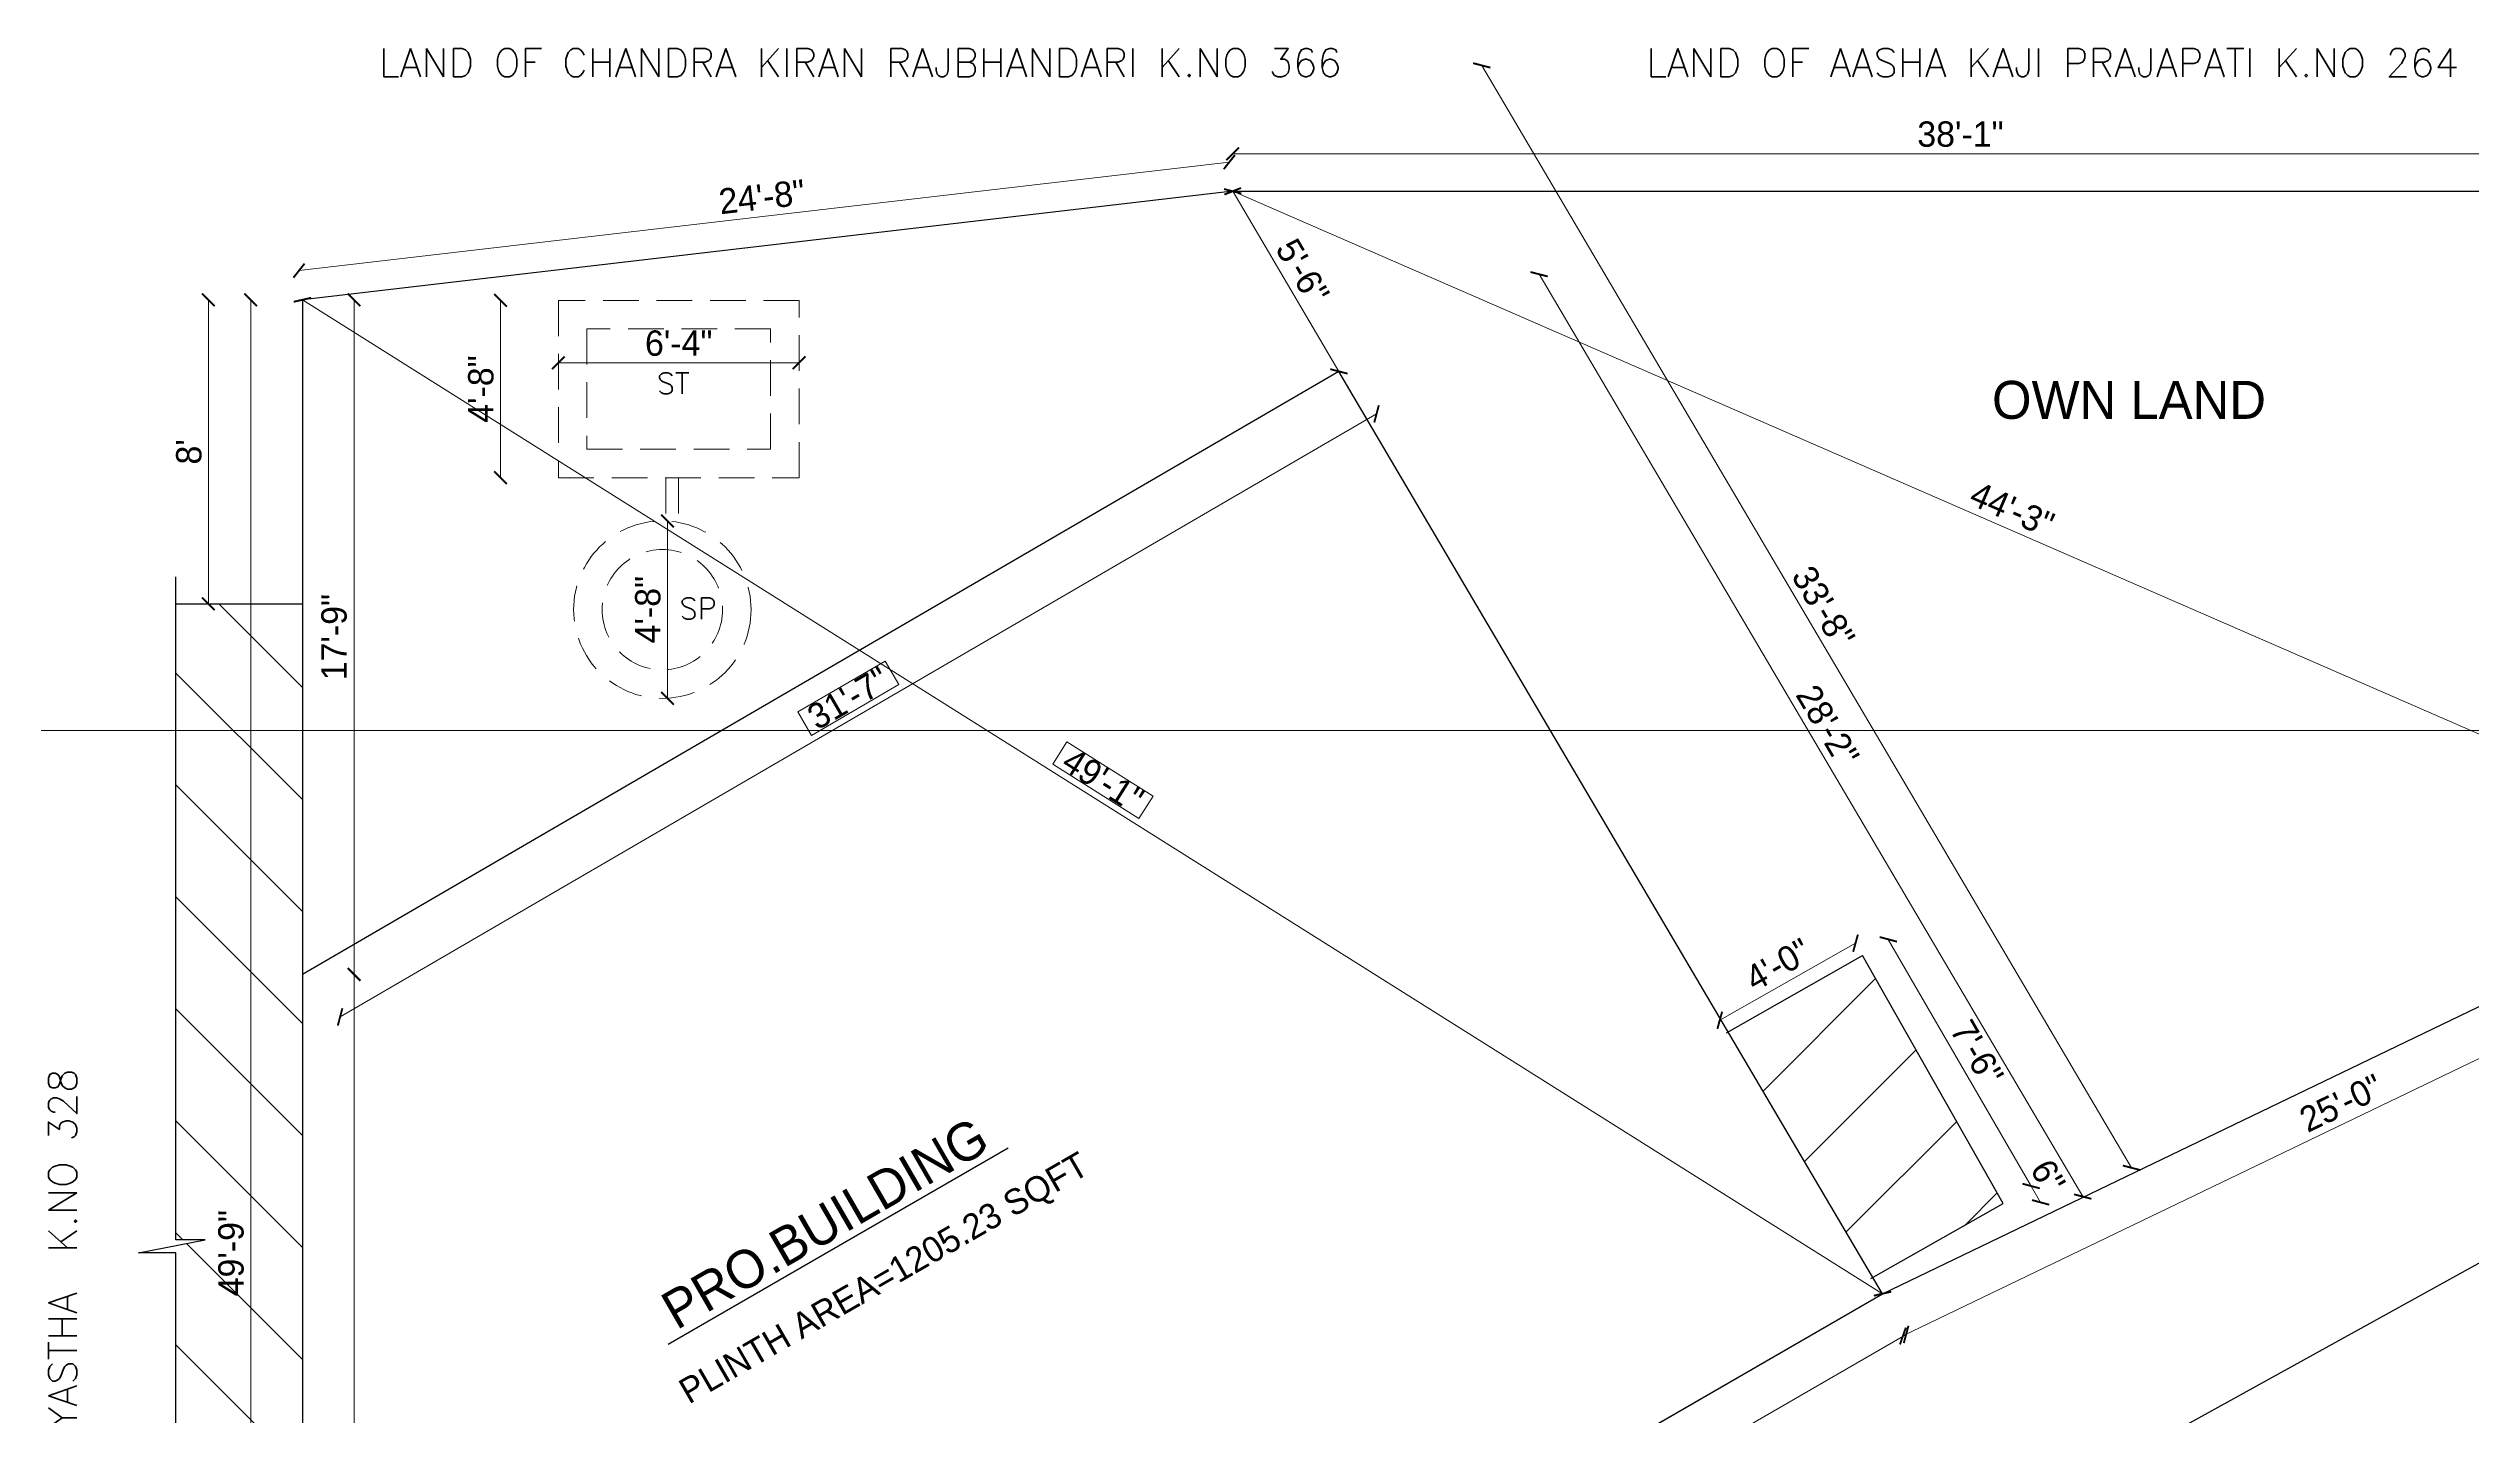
# Model space of a CAD drawing. Header units: inches. Extents: x 6873 to 34015, y -4436 to 8204.
# Drawn here: x 22003 to 22768, y 941 to 1373 of the extents above; entities that cross this region are included whole.
import ezdxf

# ---------------------------------------------------------------- set-up
doc = ezdxf.new("R2010")
doc.units = ezdxf.units.IN
doc.header["$LTSCALE"] = 5
doc.header["$MEASUREMENT"] = 0
doc.linetypes.add('HIDDEN', pattern=[0.375, 0.25, -0.125])
doc.layers.add('A-WALL', color=7, linetype='Continuous', lineweight=9)
doc.layers.add('HATCH', color=253, linetype='Continuous', lineweight=0)
for name, color, linetype in [('DIM', 5, 'Continuous'), ('TEXT', 6, 'Continuous'), ('WALL', 7, 'Continuous')]:
    doc.layers.add(name, color=color, linetype=linetype)
doc.styles.add('ROMANS', font='romans.shx', dxfattribs={"width": 0.8})
doc.styles.add('tt', font='stylu.ttf', dxfattribs={"height": 8})
doc.dimstyles.new('Copy(2) of STANDARD', dxfattribs={"dimtxt": 2, "dimasz": 4, "dimexe": 0, "dimexo": 0, "dimgap": 2, "dimtad": 1, "dimdec": 0, "dimzin": 0, "dimdsep": 46, "dimlunit": 3, "dimtxsty": 'tt', "dimblk": 'ARCHTICK', "dimcen": 0.0505, "dimse1": 1, "dimse2": 1, "dimclrd": 5, "dimclre": 5, "dimclrt": 7, "dimadec": 1, "dimazin": 0, "dimtm": 1e-09, "dimtfac": 1, "dimtdec": 0, "dimtofl": 0, "dimtmove": 1, "dimatfit": 3, "dimfxl": 1, "dimtolj": 2, "dimtzin": 0, "dimlwd": 13, "dimarcsym": 0})

# ---------------------------------------------------------------- blocks, each defined once
blk = doc.blocks.new('_ArchTick')
at = {"color": 0, "linetype": 'ByBlock', "const_width": 0.15}
blk.add_lwpolyline([(-0.5, -0.5), (0.5, 0.5)], dxfattribs=at)
blk = doc.blocks.new('*D333')
at = {"layer": 'Defpoints', "color": 0, "ltscale": 5, "transparency": 16777216}
for p in [(22376.64, 1327.62), (22376.64, 1327.62), (22863.72, 1115.41)]:
    blk.add_point(p, dxfattribs=at)
at = {"layer": 'DIM', "color": 5, "lineweight": 13, "ltscale": 5, "transparency": 16777216}
blk.add_line((22863.72, 1115.41), (22376.64, 1327.62), dxfattribs=at)
at = {"layer": 'DIM', "color": 5, "lineweight": 13, "ltscale": 5, "transparency": 16777216, "xscale": 4, "yscale": 4, "zscale": 4}
for p, rotation in [((22376.64, 1327.62), 156.4590553134295), ((22863.72, 1115.41), 336.4590553134295)]:
    blk.add_blockref('_ArchTick', p, dxfattribs=dict(at, rotation=rotation))
at = {"layer": 'DIM', "color": 7, "ltscale": 5, "transparency": 16777216, "insert": (22622.65, 1227.18), "char_height": 8, "attachment_point": 5, "rotation": 336.45906, "style": 'tt'}
blk.add_mtext('\\A2;44\'-3"', dxfattribs=at)
blk = doc.blocks.new('*D334')
at = {"layer": 'Defpoints', "color": 0, "ltscale": 5, "transparency": 16777216}
for p in [(22455.24, 1367.36), (22427.69, 1351.12), (22632.79, 1003.06)]:
    blk.add_point(p, dxfattribs=at)
at = {"layer": 'DIM', "color": 5, "lineweight": 13, "ltscale": 5, "transparency": 16777216}
blk.add_line((22660.34, 1019.29), (22455.24, 1367.36), dxfattribs=at)
at = {"layer": 'DIM', "color": 5, "lineweight": 13, "ltscale": 5, "transparency": 16777216, "xscale": 4, "yscale": 4, "zscale": 4}
for p, rotation in [((22455.24, 1367.36), 120.5085900979851), ((22660.34, 1019.29), 300.5085900979851)]:
    blk.add_blockref('_ArchTick', p, dxfattribs=dict(at, rotation=rotation))
at = {"layer": 'DIM', "color": 7, "ltscale": 5, "transparency": 16777216, "insert": (22563.08, 1196.44), "char_height": 8, "attachment_point": 5, "rotation": 300.50859, "style": 'tt'}
blk.add_mtext('\\A2;33\'-8"', dxfattribs=at)
blk = doc.blocks.new('*D335')
at = {"layer": 'Defpoints', "color": 0, "ltscale": 5, "transparency": 16777216}
for p in [(22083.03, 1293.35), (22581.74, 979.55), (22581.74, 979.55)]:
    blk.add_point(p, dxfattribs=at)
at = {"layer": 'DIM', "color": 5, "lineweight": 13, "ltscale": 5, "transparency": 16777216}
blk.add_line((22083.03, 1293.35), (22581.74, 979.55), dxfattribs=at)
at = {"layer": 'DIM', "color": 5, "lineweight": 13, "ltscale": 5, "transparency": 16777216, "xscale": 4, "yscale": 4, "zscale": 4}
for p, rotation in [((22083.03, 1293.35), 147.8211343331415), ((22581.74, 979.55), 327.8211343331415)]:
    blk.add_blockref('_ArchTick', p, dxfattribs=dict(at, rotation=rotation))
at = {"layer": 'DIM', "color": 7, "ltscale": 5, "transparency": 16777216, "insert": (22335.67, 1141.68), "char_height": 8, "attachment_point": 5, "rotation": 327.82113, "style": 'tt'}
blk.add_mtext('\\A2;49\'-1"', dxfattribs=at)
blk = doc.blocks.new('*D336')
at = {"layer": 'Defpoints', "color": 0, "ltscale": 5, "transparency": 16777216}
for p in [(22836.03, 1339.47), (22376.64, 1327.62), (22836.03, 1327.62)]:
    blk.add_point(p, dxfattribs=at)
at = {"layer": 'DIM', "color": 5, "lineweight": 13, "ltscale": 5, "transparency": 16777216}
blk.add_line((22376.64, 1339.47), (22836.03, 1339.47), dxfattribs=at)
at = {"layer": 'DIM', "color": 5, "lineweight": 13, "ltscale": 5, "transparency": 16777216, "xscale": 4, "yscale": 4, "zscale": 4, "rotation": 180}
blk.add_blockref('_ArchTick', (22376.64, 1339.47), dxfattribs=at)
at = {"layer": 'DIM', "color": 5, "lineweight": 13, "ltscale": 5, "transparency": 16777216, "xscale": 4, "yscale": 4, "zscale": 4}
blk.add_blockref('_ArchTick', (22836.03, 1339.47), dxfattribs=at)
at = {"layer": 'DIM', "color": 7, "ltscale": 5, "transparency": 16777216, "insert": (22606.33, 1345.62), "char_height": 8, "attachment_point": 5, "style": 'tt'}
blk.add_mtext('\\A2;38\'-1"', dxfattribs=at)
blk = doc.blocks.new('*D337')
at = {"layer": 'Defpoints', "color": 0, "ltscale": 5, "transparency": 16777216}
for p in [(22375.57, 1336.82), (22376.64, 1327.62), (22083.03, 1293.35)]:
    blk.add_point(p, dxfattribs=at)
at = {"layer": 'DIM', "color": 5, "lineweight": 13, "ltscale": 5, "transparency": 16777216}
blk.add_line((22081.95, 1302.56), (22375.57, 1336.82), dxfattribs=at)
at = {"layer": 'DIM', "color": 5, "lineweight": 13, "ltscale": 5, "transparency": 16777216, "xscale": 4, "yscale": 4, "zscale": 4}
for p, rotation in [((22375.57, 1336.82), 6.656485109489182), ((22081.95, 1302.56), 186.6564851094892)]:
    blk.add_blockref('_ArchTick', p, dxfattribs=dict(at, rotation=rotation))
at = {"layer": 'DIM', "color": 7, "ltscale": 5, "transparency": 16777216, "insert": (22228.04, 1325.83), "char_height": 8, "attachment_point": 5, "rotation": 6.65649, "style": 'tt'}
blk.add_mtext('\\A2;24\'-8"', dxfattribs=at)
blk = doc.blocks.new('*D338')
at = {"layer": 'Defpoints', "color": 0, "ltscale": 5, "transparency": 16777216}
for p in [(22066.7, 1293.35), (22083.03, 1293.35), (22083.03, 691.35)]:
    blk.add_point(p, dxfattribs=at)
at = {"layer": 'DIM', "color": 5, "lineweight": 13, "ltscale": 5, "transparency": 16777216}
blk.add_line((22066.7, 691.35), (22066.7, 1293.35), dxfattribs=at)
at = {"layer": 'DIM', "color": 5, "lineweight": 13, "ltscale": 5, "transparency": 16777216, "xscale": 4, "yscale": 4, "zscale": 4}
for p, rotation in [((22066.7, 1293.35), 90), ((22066.7, 691.35), 270)]:
    blk.add_blockref('_ArchTick', p, dxfattribs=dict(at, rotation=rotation))
at = {"layer": 'DIM', "color": 7, "ltscale": 5, "transparency": 16777216, "insert": (22060.52, 992.35), "char_height": 8, "attachment_point": 5, "rotation": 90, "style": 'tt'}
blk.add_mtext('\\A2;49\'-9"', dxfattribs=at)
blk = doc.blocks.new('*D339')
at = {"layer": 'Defpoints', "color": 0, "ltscale": 5, "transparency": 16777216}
for p in [(22863.72, 1115.41), (22870.15, 1102.07), (22581.74, 979.55)]:
    blk.add_point(p, dxfattribs=at)
at = {"layer": 'DIM', "color": 5, "lineweight": 13, "ltscale": 5, "transparency": 16777216}
blk.add_line((22588.17, 966.2), (22870.15, 1102.07), dxfattribs=at)
at = {"layer": 'DIM', "color": 5, "lineweight": 13, "ltscale": 5, "transparency": 16777216, "xscale": 4, "yscale": 4, "zscale": 4}
for p, rotation in [((22870.15, 1102.07), 25.72641114425566), ((22588.17, 966.2), 205.7264111442556)]:
    blk.add_blockref('_ArchTick', p, dxfattribs=dict(at, rotation=rotation))
at = {"layer": 'DIM', "color": 7, "ltscale": 5, "transparency": 16777216, "insert": (22726.47, 1039.72), "char_height": 8, "attachment_point": 5, "rotation": 25.72641, "style": 'tt'}
blk.add_mtext('\\A2;25\'-0"', dxfattribs=at)
blk = doc.blocks.new('*D346')
at = {"layer": 'Defpoints', "color": 0, "ltscale": 5, "transparency": 16777216}
for p in [(22197.7, 1223.5), (22195.56, 1167.55), (22198.26, 1167.55)]:
    blk.add_point(p, dxfattribs=at)
at = {"layer": 'DIM', "color": 5, "lineweight": 13, "ltscale": 5, "transparency": 16777216}
blk.add_line((22198.26, 1223.5), (22198.26, 1167.55), dxfattribs=at)
at = {"layer": 'DIM', "color": 5, "lineweight": 13, "ltscale": 5, "transparency": 16777216, "xscale": 4, "yscale": 4, "zscale": 4}
for p, rotation in [((22198.26, 1223.5), 90), ((22198.26, 1167.55), 270)]:
    blk.add_blockref('_ArchTick', p, dxfattribs=dict(at, rotation=rotation))
at = {"layer": 'DIM', "color": 7, "ltscale": 5, "transparency": 16777216, "insert": (22192.08, 1195.52), "char_height": 8, "attachment_point": 5, "rotation": 90, "style": 'tt'}
blk.add_mtext('\\A2;4\'-8"', dxfattribs=at)
blk = doc.blocks.new('*D347')
at = {"layer": 'Defpoints', "color": 0, "ltscale": 5, "transparency": 16777216}
for p in [(22163.8, 1293.17), (22145.55, 1237.17), (22163.8, 1237.17)]:
    blk.add_point(p, dxfattribs=at)
at = {"layer": 'DIM', "color": 5, "lineweight": 13, "ltscale": 5, "transparency": 16777216}
blk.add_line((22145.55, 1293.17), (22145.55, 1237.17), dxfattribs=at)
at = {"layer": 'DIM', "color": 5, "lineweight": 13, "ltscale": 5, "transparency": 16777216, "xscale": 4, "yscale": 4, "zscale": 4}
for p, rotation in [((22145.55, 1293.17), 90), ((22145.55, 1237.17), 270)]:
    blk.add_blockref('_ArchTick', p, dxfattribs=dict(at, rotation=rotation))
at = {"layer": 'DIM', "color": 7, "ltscale": 5, "transparency": 16777216, "insert": (22139.38, 1265.17), "char_height": 8, "attachment_point": 5, "rotation": 90, "style": 'tt'}
blk.add_mtext('\\A2;4\'-8"', dxfattribs=at)
blk = doc.blocks.new('*D348')
at = {"layer": 'Defpoints', "color": 0, "ltscale": 5, "transparency": 16777216}
for p in [(22239.8, 1273.46), (22163.8, 1264.17), (22239.8, 1264.17)]:
    blk.add_point(p, dxfattribs=at)
at = {"layer": 'DIM', "color": 5, "lineweight": 13, "ltscale": 5, "transparency": 16777216}
blk.add_line((22163.8, 1273.46), (22239.8, 1273.46), dxfattribs=at)
at = {"layer": 'DIM', "color": 5, "lineweight": 13, "ltscale": 5, "transparency": 16777216, "xscale": 4, "yscale": 4, "zscale": 4, "rotation": 180}
blk.add_blockref('_ArchTick', (22163.8, 1273.46), dxfattribs=at)
at = {"layer": 'DIM', "color": 5, "lineweight": 13, "ltscale": 5, "transparency": 16777216, "xscale": 4, "yscale": 4, "zscale": 4}
blk.add_blockref('_ArchTick', (22239.8, 1273.46), dxfattribs=at)
at = {"layer": 'DIM', "color": 7, "ltscale": 5, "transparency": 16777216, "insert": (22201.8, 1279.63), "char_height": 8, "attachment_point": 5, "style": 'tt'}
blk.add_mtext('\\A2;6\'-4"', dxfattribs=at)
blk = doc.blocks.new('*D349')
at = {"layer": 'Defpoints', "color": 0, "ltscale": 5, "transparency": 16777216}
for p in [(22083.03, 1293.35), (22099.34, 1293.35), (22083.03, 1080.35)]:
    blk.add_point(p, dxfattribs=at)
at = {"layer": 'DIM', "color": 5, "lineweight": 13, "ltscale": 5, "transparency": 16777216}
blk.add_line((22099.34, 1080.35), (22099.34, 1293.35), dxfattribs=at)
at = {"layer": 'DIM', "color": 5, "lineweight": 13, "ltscale": 5, "transparency": 16777216, "xscale": 4, "yscale": 4, "zscale": 4}
for p, rotation in [((22099.34, 1293.35), 90), ((22099.34, 1080.35), 270)]:
    blk.add_blockref('_ArchTick', p, dxfattribs=dict(at, rotation=rotation))
at = {"layer": 'DIM', "color": 7, "ltscale": 5, "transparency": 16777216, "insert": (22093.05, 1186.85), "char_height": 8, "attachment_point": 5, "rotation": 90, "style": 'tt'}
blk.add_mtext('\\A2;17\'-9"', dxfattribs=at)
blk = doc.blocks.new('*D350')
at = {"layer": 'Defpoints', "color": 0, "ltscale": 5, "transparency": 16777216}
for p in [(22113.73, 1080.35), (22099.34, 691.35), (22113.73, 691.35)]:
    blk.add_point(p, dxfattribs=at)
at = {"layer": 'DIM', "color": 5, "lineweight": 13, "ltscale": 5, "transparency": 16777216}
blk.add_line((22099.34, 1080.35), (22099.34, 691.35), dxfattribs=at)
at = {"layer": 'DIM', "color": 5, "lineweight": 13, "ltscale": 5, "transparency": 16777216, "xscale": 4, "yscale": 4, "zscale": 4}
for p, rotation in [((22099.34, 1080.35), 90), ((22099.34, 691.35), 270)]:
    blk.add_blockref('_ArchTick', p, dxfattribs=dict(at, rotation=rotation))
at = {"layer": 'DIM', "color": 7, "ltscale": 5, "transparency": 16777216, "insert": (22093.17, 885.85), "char_height": 8, "attachment_point": 5, "rotation": 90, "style": 'tt'}
blk.add_mtext('\\A2;32\'-5"', dxfattribs=at)
blk = doc.blocks.new('*D351')
at = {"layer": 'Defpoints', "color": 0, "ltscale": 5, "transparency": 16777216}
for p in [(22461.19, 1294.26), (22644.93, 1010.21), (22632.79, 1003.06)]:
    blk.add_point(p, dxfattribs=at)
at = {"layer": 'DIM', "color": 5, "lineweight": 13, "ltscale": 5, "transparency": 16777216}
blk.add_line((22473.34, 1301.42), (22644.93, 1010.21), dxfattribs=at)
at = {"layer": 'DIM', "color": 5, "lineweight": 13, "ltscale": 5, "transparency": 16777216, "xscale": 4, "yscale": 4, "zscale": 4}
for p, rotation in [((22473.34, 1301.42), 120.5085900979856), ((22644.93, 1010.21), 300.5085900979856)]:
    blk.add_blockref('_ArchTick', p, dxfattribs=dict(at, rotation=rotation))
at = {"layer": 'DIM', "color": 7, "ltscale": 5, "transparency": 16777216, "insert": (22564.42, 1158.93), "char_height": 8, "attachment_point": 5, "rotation": 300.50859, "style": 'tt'}
blk.add_mtext('\\A2;28\'-2"', dxfattribs=at)
blk = doc.blocks.new('*D352')
at = {"layer": 'Defpoints', "color": 0, "ltscale": 5, "transparency": 16777216}
for p in [(22410.15, 1277.77), (22422.04, 1257.34), (22083.03, 1087.37)]:
    blk.add_point(p, dxfattribs=at)
at = {"layer": 'DIM', "color": 5, "lineweight": 13, "ltscale": 5, "transparency": 16777216}
blk.add_line((22094.92, 1066.93), (22422.04, 1257.34), dxfattribs=at)
at = {"layer": 'DIM', "color": 5, "lineweight": 13, "ltscale": 5, "transparency": 16777216, "xscale": 4, "yscale": 4, "zscale": 4}
for p, rotation in [((22422.04, 1257.34), 30.20167562402278), ((22094.92, 1066.93), 210.2016756240228)]:
    blk.add_blockref('_ArchTick', p, dxfattribs=dict(at, rotation=rotation))
at = {"layer": 'DIM', "color": 7, "ltscale": 5, "transparency": 16777216, "insert": (22255.32, 1167.57), "char_height": 8, "attachment_point": 5, "rotation": 30.20168, "style": 'tt'}
blk.add_mtext('\\A2;31\'-7"', dxfattribs=at)
blk = doc.blocks.new('*D330')
at = {"layer": 'Defpoints', "color": 0, "ltscale": 5, "transparency": 16777216}
for p in [(22581.74, 979.55), (22589.18, 966.68), (22083.03, 691.35)]:
    blk.add_point(p, dxfattribs=at)
at = {"layer": 'DIM', "color": 5, "lineweight": 13, "ltscale": 5, "transparency": 16777216}
blk.add_line((22090.46, 678.48), (22589.18, 966.68), dxfattribs=at)
at = {"layer": 'DIM', "color": 5, "lineweight": 13, "ltscale": 5, "transparency": 16777216, "xscale": 4, "yscale": 4, "zscale": 4}
for p, rotation in [((22589.18, 966.68), 30.02282740668954), ((22090.46, 678.48), 210.0228274066895)]:
    blk.add_blockref('_ArchTick', p, dxfattribs=dict(at, rotation=rotation))
at = {"layer": 'DIM', "color": 7, "ltscale": 5, "transparency": 16777216, "insert": (22336.73, 827.93), "char_height": 8, "attachment_point": 5, "rotation": 30.02283, "style": 'tt'}
blk.add_mtext("\\A2;48'", dxfattribs=at)
blk = doc.blocks.new('*D332')
at = {"layer": 'Defpoints', "color": 0, "ltscale": 5, "transparency": 16777216}
for p in [(22053.36, 1293.35), (22083.03, 1293.35), (22069.49, 1197.35)]:
    blk.add_point(p, dxfattribs=at)
at = {"layer": 'DIM', "color": 5, "lineweight": 13, "ltscale": 5, "transparency": 16777216}
blk.add_line((22053.36, 1197.35), (22053.36, 1293.35), dxfattribs=at)
at = {"layer": 'DIM', "color": 5, "lineweight": 13, "ltscale": 5, "transparency": 16777216, "xscale": 4, "yscale": 4, "zscale": 4}
for p, rotation in [((22053.36, 1293.35), 90), ((22053.36, 1197.35), 270)]:
    blk.add_blockref('_ArchTick', p, dxfattribs=dict(at, rotation=rotation))
at = {"layer": 'DIM', "color": 7, "ltscale": 5, "transparency": 16777216, "insert": (22047.22, 1245.35), "char_height": 8, "attachment_point": 5, "rotation": 90, "style": 'tt'}
blk.add_mtext("\\A2;8'", dxfattribs=at)
blk = doc.blocks.new('*D353')
at = {"layer": 'Defpoints', "color": 0, "ltscale": 5, "transparency": 16777216}
for p in [(22537.14, 1064.57), (22628.64, 1013.54), (22581.58, 986.3)]:
    blk.add_point(p, dxfattribs=at)
at = {"layer": 'DIM', "color": 5, "lineweight": 13, "ltscale": 5, "transparency": 16777216}
blk.add_line((22583.56, 1091.43), (22628.64, 1013.54), dxfattribs=at)
at = {"layer": 'DIM', "color": 5, "lineweight": 13, "ltscale": 5, "transparency": 16777216, "xscale": 4, "yscale": 4, "zscale": 4}
for p, rotation in [((22583.56, 1091.43), 120.0600944710336), ((22628.64, 1013.54), 300.0600944710336)]:
    blk.add_blockref('_ArchTick', p, dxfattribs=dict(at, rotation=rotation))
at = {"layer": 'DIM', "color": 7, "ltscale": 5, "transparency": 16777216, "insert": (22611.54, 1055.64), "char_height": 8, "attachment_point": 5, "rotation": 300.06009, "style": 'tt'}
blk.add_mtext('\\A2;7\'-6"', dxfattribs=at)
blk = doc.blocks.new('*D328')
at = {"layer": 'Defpoints', "color": 0, "ltscale": 5, "transparency": 16777216}
for p in [(22631.63, 1008.38), (22581.08, 979.12), (22581.58, 986.3)]:
    blk.add_point(p, dxfattribs=at)
at = {"layer": 'DIM', "color": 5, "lineweight": 13, "ltscale": 5, "transparency": 16777216}
blk.add_line((22628.64, 1013.54), (22631.63, 1008.38), dxfattribs=at)
at = {"layer": 'DIM', "color": 5, "lineweight": 13, "ltscale": 5, "transparency": 16777216, "xscale": 4, "yscale": 4, "zscale": 4}
for p, rotation in [((22628.64, 1013.54), 120.0600944710336), ((22631.63, 1008.38), 300.0600944710336)]:
    blk.add_blockref('_ArchTick', p, dxfattribs=dict(at, rotation=rotation))
at = {"layer": 'DIM', "color": 7, "ltscale": 5, "transparency": 16777216, "insert": (22633.96, 1016.62), "char_height": 8, "attachment_point": 5, "rotation": 300.06009, "style": 'tt'}
blk.add_mtext('\\A2;6"', dxfattribs=at)
blk = doc.blocks.new('*D329')
at = {"layer": 'Defpoints', "color": 0, "ltscale": 5, "transparency": 16777216}
for p in [(22573.21, 1090.21), (22575.43, 1086.31), (22532.57, 1061.98)]:
    blk.add_point(p, dxfattribs=at)
at = {"layer": 'DIM', "color": 5, "lineweight": 13, "ltscale": 5, "transparency": 16777216}
blk.add_line((22530.36, 1065.87), (22573.21, 1090.21), dxfattribs=at)
at = {"layer": 'DIM', "color": 5, "lineweight": 13, "ltscale": 5, "transparency": 16777216, "xscale": 4, "yscale": 4, "zscale": 4}
for p, rotation in [((22573.21, 1090.21), 29.58851450573111), ((22530.36, 1065.87), 209.5885145057312)]:
    blk.add_blockref('_ArchTick', p, dxfattribs=dict(at, rotation=rotation))
at = {"layer": 'DIM', "color": 7, "ltscale": 5, "transparency": 16777216, "insert": (22548.72, 1083.44), "char_height": 8, "attachment_point": 5, "rotation": 29.58851, "style": 'tt'}
blk.add_mtext('\\A2;4\'-0"', dxfattribs=at)
blk = doc.blocks.new('*D354')
at = {"layer": 'Defpoints', "color": 0, "ltscale": 5, "transparency": 16777216}
for p in [(22376.64, 1327.62), (22376.64, 1327.62), (22410.15, 1270.75)]:
    blk.add_point(p, dxfattribs=at)
at = {"layer": 'DIM', "color": 5, "lineweight": 13, "ltscale": 5, "transparency": 16777216}
blk.add_line((22410.15, 1270.75), (22376.64, 1327.62), dxfattribs=at)
at = {"layer": 'DIM', "color": 5, "lineweight": 13, "ltscale": 5, "transparency": 16777216, "xscale": 4, "yscale": 4, "zscale": 4}
for p, rotation in [((22376.64, 1327.62), 120.5085900979771), ((22410.15, 1270.75), 300.5085900979771)]:
    blk.add_blockref('_ArchTick', p, dxfattribs=dict(at, rotation=rotation))
at = {"layer": 'DIM', "color": 7, "ltscale": 5, "transparency": 16777216, "insert": (22398.71, 1302.32), "char_height": 8, "attachment_point": 5, "rotation": 300.50859, "style": 'tt'}
blk.add_mtext('\\A2;5\'-6"', dxfattribs=at)

msp = doc.modelspace()

# ---------------------------------------------------------------- hatches: boundary and pattern name
at = {"layer": 'HATCH', "ltscale": 5}
h = msp.add_hatch(dxfattribs=at)
h.set_pattern_fill('ANSI31', color=256, scale=200, angle=90, style=0)
h.set_pattern_definition([(135, (998.898, -13842.777), (-17.67767, -17.67767), [])])
h.paths.add_polyline_path([(22083.03, 1197.35), (22043.08, 1197.35), (22043.08, 996.53), (22052.34, 996.53), (22031.34, 992.5), (22043.08, 992.5), (22043.08, 649.35), (22083.03, 649.35), (22083.03, 730.62)])
h.paths.add_polyline_path([(22054.35, 999.48), (22054.35, 1019.49), (22066.7, 1019.49), (22066.7, 999.48)], flags=24)
h = msp.add_hatch(dxfattribs=at)
h.set_pattern_fill('ANSI31', color=256, scale=200, style=0)
h.set_pattern_definition([(45, (10292.854, 0), (-17.67767, 17.67767), [])])
h.paths.add_polyline_path([(22575.43, 1086.31), (22533.02, 1062.23), (22578.72, 984.68), (22619.86, 1008.04)])

# ---------------------------------------------------------------- linework, layer by layer
at = {"layer": 'A-WALL', "ltscale": 5}
msp.add_xline((15938.1, 1157.37), (1, 0), dxfattribs=at)
for points in [[(22410.15, 1270.75), (22083.03, 1080.35), (22083.03, 730.62), (22083.03, 691.35), (22581.74, 979.55)], [(22271.26, 1171.89), (22243.7, 1155.84), (22239.38, 1163.25), (22266.94, 1179.3)], [(22351.51, 1136.65), (22347.06, 1129.57), (22319.83, 1146.71), (22324.28, 1153.78)]]:
    msp.add_lwpolyline(points, close=True, dxfattribs=at)
at = {"layer": 'HATCH', "linetype": 'HIDDEN', "ltscale": 9}
for p, q in [((22197.71, 1237.17), (22197.71, 1223.5)), ((22201.71, 1237.17), (22201.71, 1223.06))]:
    msp.add_line(p, q, dxfattribs=at)
for points in [[(22163.8, 1237.17), (22239.8, 1237.17), (22239.8, 1293.17), (22163.8, 1293.17)], [(22172.8, 1246.17), (22230.8, 1246.17), (22230.8, 1284.17), (22172.8, 1284.17)]]:
    msp.add_lwpolyline(points, close=True, dxfattribs=at)
for radius in [28, 19]:
    msp.add_circle((22196.63, 1195.52), radius, dxfattribs=at)
at = {"layer": 'WALL', "ltscale": 5}
for p, q in [((22376.64, 1327.62), (22083.03, 1293.35)), ((22376.64, 1327.62), (22838.72, 1327.62)), ((22083.03, 1293.35), (22083.03, 730.62)), ((22410.15, 1270.75), (22083.03, 1080.35)), ((22581.74, 979.55), (22410.15, 1270.75)), ((22043.08, 996.53), (22043.08, 1205.84)), ((22043.08, 1197.35), (22083.03, 1197.35)), ((22581.74, 979.55), (22964.06, 1163.76)), ((22644.62, 919.98), (22996.42, 1114.37)), ((22532.53, 1061.95), (22575.43, 1086.31)), ((22619.86, 1008.04), (22575.43, 1086.31)), ((22578.05, 984.3), (22619.86, 1008.04)), ((22031.34, 992.5), (22052.34, 996.53)), ((22052.34, 996.53), (22043.08, 996.53)), ((22043.08, 992.5), (22031.34, 992.5)), ((22043.08, 641.97), (22043.08, 992.5)), ((22083.03, 691.35), (22581.74, 979.55))]:
    msp.add_line(p, q, dxfattribs=at)

# ---------------------------------------------------------------- texts
at = {"layer": 'TEXT', "lineweight": 9, "style": 'ROMANS'}
for s, height, p in [('LAND OF CHANDRA KIRAN RAJBHANDARI K.NO 366', 9, (22107.14, 1363.71)), ('LAND OF AASHA KAJI PRAJAPATI K.NO 264', 9, (22507.15, 1363.71)), ('ST', 6.72, (22194.87, 1263.62)), ('SP', 6.72, (22202.03, 1192.53))]:
    msp.add_text(s, height=height, dxfattribs=at).set_placement(p)
at = {"layer": 'TEXT', "linetype": 'ByBlock', "style": 'tt'}
msp.add_text('OWN LAND', height=12, dxfattribs=at).set_placement((22616.29, 1255.76))
at = {"layer": 'TEXT', "lineweight": 9, "style": 'ROMANS'}
msp.add_text('HOUSE WALL & LAND OF TULISI BHAKTA KAYASTHA  K.NO 328', height=9, rotation=90, dxfattribs=at).set_placement((22011.88, 673.47))
at = {"layer": 'TEXT', "linetype": 'ByBlock', "style": 'tt'}
msp.add_text('%%U PRO.BUILDING ', height=12, rotation=30, dxfattribs=at).set_placement((22197.26, 965.7))
at = {"layer": 'TEXT', "lineweight": 70, "style": 'tt'}
msp.add_text('PLINTH AREA=1205.23 SQFT', height=8, rotation=30, dxfattribs=at).set_placement((22204.99, 944.53))

# ---------------------------------------------------------------- dimensions: what is measured, and where the dimension line sits
at = {"layer": 'DIM', "ltscale": 5}
for p1, p2, distance, picture, middle in [((22632.79, 1003.06), (22427.69, 1351.12), -31.98, '*D334', (22563.08, 1196.44)), ((22083.03, 1293.35), (22376.64, 1327.62), 9.27, '*D337', (22228.04, 1325.83)), ((22410.15, 1270.75), (22376.64, 1327.62), 0, '*D354', (22398.71, 1302.32)), ((22863.72, 1115.41), (22376.64, 1327.62), 0, '*D333', (22622.65, 1227.18)), ((22461.19, 1294.26), (22632.79, 1003.06), 14.09, '*D351', (22564.42, 1158.93)), ((22083.03, 1293.35), (22581.74, 979.55), 0, '*D335', (22335.67, 1141.68)), ((22083.0253, 1087.3684), (22410.1495, 1277.7721), -23.6436, '*D352', (22255.3185, 1167.5696)), ((22083.03, 691.35), (22581.74, 979.55), -14.86, '*D330', (22336.73, 827.93))]:
    dim = msp.add_aligned_dim(p1=p1, p2=p2, distance=distance, dimstyle='Copy(2) of STANDARD', dxfattribs=at)
    dim.commit()
    dim.dimension.update_dxf_attribs({"geometry": picture, "text_midpoint": middle})
for p1, p2, distance, text, picture, middle in [((22376.64, 1327.62), (22836.03, 1327.62), 11.86, '38\'-1"', '*D336', (22606.33, 1345.62)), ((22581.74, 979.55), (22863.72, 1115.41), -14.82, '25\'-0"', '*D339', (22726.47, 1039.72)), ((22532.57, 1061.98), (22575.43, 1086.31), 4.48, '4\'-0"', '*D329', (22548.72, 1083.44))]:
    dim = msp.add_aligned_dim(p1=p1, p2=p2, distance=distance, text=text, dimstyle='Copy(2) of STANDARD', dxfattribs=at)
    dim.commit()
    dim.dimension.update_dxf_attribs({"geometry": picture, "text_midpoint": middle})
for base, p1, p2, angle, picture, middle in [((22053.36, 1293.35), (22069.49, 1197.35), (22083.03, 1293.35), 90, '*D332', (22047.22, 1245.35)), ((22099.34, 1293.35), (22083.03, 1080.35), (22083.03, 1293.35), 90, '*D349', (22093.05, 1186.85)), ((22145.55, 1237.17), (22163.8, 1293.17), (22163.8, 1237.17), 90, '*D347', (22139.38, 1265.17)), ((22198.26, 1167.55), (22197.7, 1223.5), (22195.56, 1167.55), 90, '*D346', (22192.08, 1195.52)), ((22628.64, 1013.54), (22537.14, 1064.57), (22581.58, 986.3), 120.06009, '*D353', (22611.54, 1055.64)), ((22099.34, 691.35), (22113.73, 1080.35), (22113.73, 691.35), 90, '*D350', (22093.17, 885.85))]:
    dim = msp.add_linear_dim(base=base, p1=p1, p2=p2, angle=angle, dimstyle='Copy(2) of STANDARD', dxfattribs=at)
    dim.commit()
    dim.dimension.update_dxf_attribs({"geometry": picture, "text_midpoint": middle})
dim = msp.add_linear_dim(base=(22066.7, 1293.35), p1=(22083.03, 691.35), p2=(22083.03, 1293.35), angle=90, text='49\'-9"', dimstyle='Copy(2) of STANDARD', dxfattribs=at)
dim.commit()
dim.dimension.update_dxf_attribs({"geometry": '*D338', "text_midpoint": (22060.52, 992.35)})
dim = msp.add_linear_dim(base=(22239.8, 1273.46), p1=(22163.8, 1264.17), p2=(22239.8, 1264.17), dimstyle='Copy(2) of STANDARD', dxfattribs=at)
dim.commit()
dim.dimension.update_dxf_attribs({"geometry": '*D348', "text_midpoint": (22201.8, 1279.63)})
dim = msp.add_linear_dim(base=(22631.63, 1008.38), p1=(22581.58, 986.3), p2=(22581.08, 979.12), angle=120.06009, dimstyle='Copy(2) of STANDARD', dxfattribs=at)
dim.commit()
dim.dimension.update_dxf_attribs({"geometry": '*D328', "text_midpoint": (22628.64, 1013.54), "dimtype": 160})

doc.saveas('drawing.dxf')
